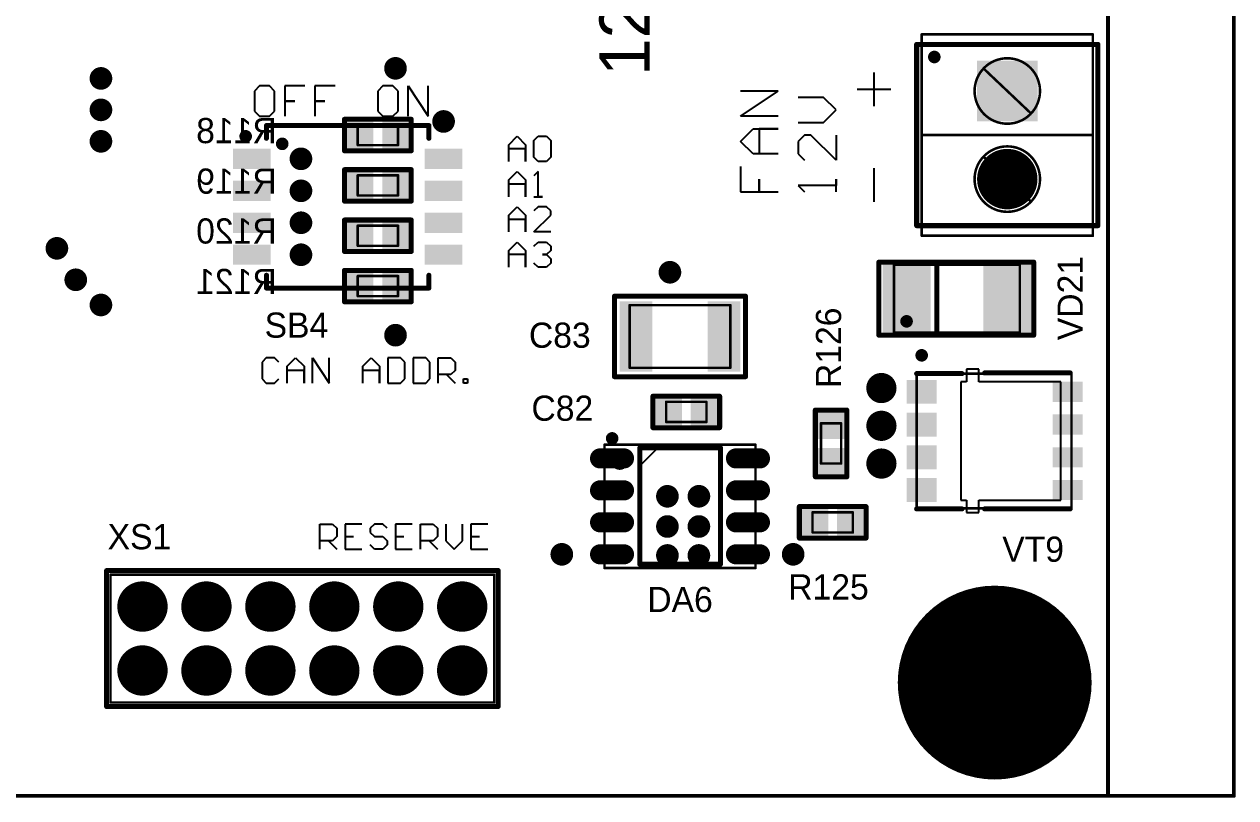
# Model space of a CAD drawing. Header units: millimetres. Extents: x 401 to 511, y 209 to 411.
# Drawn here: x 462.8 to 510.93, y 210.37 to 241.1 of the extents above; entities that cross this region are included whole.
import ezdxf

# ---------------------------------------------------------------- set-up
doc = ezdxf.new("R2010")
doc.units = ezdxf.units.MM
for name, color, linetype in [('BottomOverlay', 54, 'Continuous'), ('BottomSolder', 6, 'Continuous'), ('KeepOutLayer', 6, 'Continuous'), ('Mechanical1', 6, 'Continuous'), ('Mechanical2', 216, 'Continuous'), ('MultiLayer', 9, 'Continuous'), ('TopOverlay', 2, 'Continuous'), ('TopSolder', 216, 'Continuous')]:
    doc.layers.add(name, color=color, linetype=linetype)

msp = doc.modelspace()

# ---------------------------------------------------------------- linework, layer by layer
at = {"layer": 'BottomOverlay', "const_width": 0.2}
for points in [[(475.525, 237.323), (478.175, 237.323)], [(475.525, 236.073), (475.525, 237.323)], [(478.175, 236.073), (478.175, 237.323)], [(475.525, 236.073), (478.175, 236.073)], [(475.525, 235.323), (478.175, 235.323)], [(475.525, 234.073), (475.525, 235.323)], [(478.175, 234.073), (478.175, 235.323)], [(475.525, 234.073), (478.175, 234.073)], [(475.525, 233.323), (478.175, 233.323)], [(475.525, 232.073), (475.525, 233.323)], [(478.175, 232.073), (478.175, 233.323)], [(475.525, 232.073), (478.175, 232.073)], [(475.525, 231.323), (478.175, 231.323)], [(475.525, 230.073), (475.525, 231.323)], [(478.175, 230.073), (478.175, 231.323)], [(475.525, 230.073), (478.175, 230.073)]]:
    msp.add_lwpolyline(points, dxfattribs=at)
at = {"layer": 'BottomOverlay', "const_width": 0.1}
for points in [[(475.475, 237.323, 1), (475.575, 237.323, 1)], [(475.475, 237.323, 1), (475.575, 237.323, 1)], [(478.125, 237.323, 1), (478.225, 237.323, 1)], [(478.125, 237.323, 1), (478.225, 237.323, 1)], [(475.475, 236.073, 1), (475.575, 236.073, 1)], [(475.475, 236.073, 1), (475.575, 236.073, 1)], [(478.125, 236.073, 1), (478.225, 236.073, 1)], [(478.125, 236.073, 1), (478.225, 236.073, 1)], [(475.475, 235.323, 1), (475.575, 235.323, 1)], [(475.475, 235.323, 1), (475.575, 235.323, 1)], [(478.125, 235.323, 1), (478.225, 235.323, 1)], [(478.125, 235.323, 1), (478.225, 235.323, 1)], [(475.475, 234.073, 1), (475.575, 234.073, 1)], [(475.475, 234.073, 1), (475.575, 234.073, 1)], [(478.125, 234.073, 1), (478.225, 234.073, 1)], [(478.125, 234.073, 1), (478.225, 234.073, 1)], [(475.475, 233.323, 1), (475.575, 233.323, 1)], [(475.475, 233.323, 1), (475.575, 233.323, 1)], [(478.125, 233.323, 1), (478.225, 233.323, 1)], [(478.125, 233.323, 1), (478.225, 233.323, 1)], [(475.475, 232.073, 1), (475.575, 232.073, 1)], [(475.475, 232.073, 1), (475.575, 232.073, 1)], [(478.125, 232.073, 1), (478.225, 232.073, 1)], [(478.125, 232.073, 1), (478.225, 232.073, 1)], [(475.475, 231.323, 1), (475.575, 231.323, 1)], [(475.475, 231.323, 1), (475.575, 231.323, 1)], [(478.125, 231.323, 1), (478.225, 231.323, 1)], [(478.125, 231.323, 1), (478.225, 231.323, 1)], [(475.475, 230.073, 1), (475.575, 230.073, 1)], [(475.475, 230.073, 1), (475.575, 230.073, 1)], [(478.125, 230.073, 1), (478.225, 230.073, 1)], [(478.125, 230.073, 1), (478.225, 230.073, 1)]]:
    msp.add_lwpolyline(points, format="xyb", close=True, dxfattribs=at)
at = {"layer": 'BottomSolder'}
for points, const_width in [([(477.325, 239.348, 1), (477.775, 239.348, 1)], 0.45), ([(465.625, 238.948, 1), (466.075, 238.948, 1)], 0.45), ([(465.625, 237.698, 1), (466.075, 237.698, 1)], 0.45), ([(479.235, 237.238, 1), (479.685, 237.238, 1)], 0.45), ([(465.625, 236.448, 1), (466.075, 236.448, 1)], 0.45), ([(473.57, 235.753, 1), (474.02, 235.753, 1)], 0.45), ([(501.25, 234.948, 1), (502.45, 234.948, 1)], 1.2), ([(473.57, 234.483, 1), (474.02, 234.483, 1)], 0.45), ([(473.57, 233.213, 1), (474.02, 233.213, 1)], 0.45), ([(463.875, 232.198, 1), (464.325, 232.198, 1)], 0.45), ([(473.57, 231.943, 1), (474.02, 231.943, 1)], 0.45), ([(488.225, 231.248, 1), (488.675, 231.248, 1)], 0.45), ([(464.625, 230.948, 1), (465.075, 230.948, 1)], 0.45), ([(465.625, 229.948, 1), (466.075, 229.948, 1)], 0.45), ([(477.325, 228.748, 1), (477.775, 228.748, 1)], 0.45), ([(496.55, 226.648, 1), (497.15, 226.648, 1)], 0.6), ([(496.55, 225.148, 1), (497.15, 225.148, 1)], 0.6), ([(496.55, 223.648, 1), (497.15, 223.648, 1)], 0.6), ([(488.125, 222.348, 1), (488.575, 222.348, 1)], 0.45), ([(489.375, 222.348, 1), (489.825, 222.348, 1)], 0.45), ([(488.125, 221.148, 1), (488.575, 221.148, 1)], 0.45), ([(489.375, 221.148, 1), (489.825, 221.148, 1)], 0.45), ([(483.93, 220.043, 1), (484.38, 220.043, 1)], 0.45), ([(488.125, 219.998, 1), (488.575, 219.998, 1)], 0.45), ([(489.375, 219.998, 1), (489.825, 219.998, 1)], 0.45), ([(493.12, 220.043, 1), (493.57, 220.043, 1)], 0.45), ([(467, 217.968, 1), (468, 217.968, 1)], 1), ([(469.54, 217.968, 1), (470.54, 217.968, 1)], 1), ([(472.08, 217.968, 1), (473.08, 217.968, 1)], 1), ([(474.62, 217.968, 1), (475.62, 217.968, 1)], 1), ([(477.16, 217.968, 1), (478.16, 217.968, 1)], 1), ([(479.7, 217.968, 1), (480.7, 217.968, 1)], 1), ([(499.425, 214.948, 1), (503.275, 214.948, 1)], 3.85), ([(467, 215.428, 1), (468, 215.428, 1)], 1), ([(469.54, 215.428, 1), (470.54, 215.428, 1)], 1), ([(472.08, 215.428, 1), (473.08, 215.428, 1)], 1), ([(474.62, 215.428, 1), (475.62, 215.428, 1)], 1), ([(477.16, 215.428, 1), (478.16, 215.428, 1)], 1), ([(479.7, 215.428, 1), (480.7, 215.428, 1)], 1)]:
    msp.add_lwpolyline(points, format="xyb", close=True, dxfattribs=dict(at, const_width=const_width))
for points in [[(500.65, 239.648), (500.65, 237.248), (503.05, 239.648), (503.05, 237.248)], [(476.675, 236.173), (476.675, 237.223), (475.625, 236.173), (475.625, 237.223)], [(478.075, 236.173), (478.075, 237.223), (477.025, 236.173), (477.025, 237.223)], [(476.675, 234.173), (476.675, 235.223), (475.625, 234.173), (475.625, 235.223)], [(478.075, 234.173), (478.075, 235.223), (477.025, 234.173), (477.025, 235.223)], [(476.675, 232.173), (476.675, 233.223), (475.625, 232.173), (475.625, 233.223)], [(478.075, 232.173), (478.075, 233.223), (477.025, 232.173), (477.025, 233.223)], [(476.675, 230.173), (476.675, 231.223), (475.625, 230.173), (475.625, 231.223)], [(478.075, 230.173), (478.075, 231.223), (477.025, 230.173), (477.025, 231.223)]]:
    msp.add_solid(points, dxfattribs=at)
at = {"layer": 'KeepOutLayer', "const_width": 0.15}
for points in [[(505.85, 210.448), (505.85, 410.448)], [(510.85, 210.448), (510.85, 410.448)], [(405.85, 210.448), (505.85, 210.448)], [(505.85, 210.448), (510.85, 210.448)]]:
    msp.add_lwpolyline(points, dxfattribs=at)
at = {"layer": 'KeepOutLayer', "const_width": 0.075}
for points in [[(505.813, 210.448, 1), (505.888, 210.448, 1)], [(505.813, 210.448, 1), (505.888, 210.448, 1)], [(505.813, 210.448, 1), (505.888, 210.448, 1)], [(510.813, 210.448, 1), (510.888, 210.448, 1)], [(510.813, 210.448, 1), (510.888, 210.448, 1)]]:
    msp.add_lwpolyline(points, format="xyb", close=True, dxfattribs=at)
at = {"layer": 'Mechanical1', "const_width": 0.1}
for points in [[(498.45, 232.698), (498.45, 240.698)], [(498.45, 240.698), (505.25, 240.698)], [(505.25, 232.698), (505.25, 240.698)], [(500.919, 239.33), (502.781, 237.566)], [(498.45, 236.698), (505.25, 236.698)], [(500.919, 235.83), (502.781, 234.066)], [(498.45, 232.698), (505.25, 232.698)], [(497.35, 231.547), (502.35, 231.547)], [(497.35, 228.847), (497.35, 231.547)], [(502.35, 228.847), (502.35, 231.547)], [(486.85, 229.942), (490.85, 229.942)], [(486.85, 227.453), (486.85, 229.942)], [(490.85, 227.453), (490.85, 229.942)], [(497.35, 228.847), (502.35, 228.847)], [(486.85, 227.453), (490.85, 227.453)], [(498.25, 227.222), (504.4, 227.222)], [(498.25, 221.872), (498.25, 227.222)], [(504.4, 221.872), (504.4, 227.222)], [(488.3, 225.298), (488.3, 226.098)], [(488.3, 226.098), (489.9, 226.098)], [(489.9, 225.298), (489.9, 226.098)], [(488.3, 225.298), (489.9, 225.298)], [(494.45, 223.648), (494.45, 225.248)], [(494.45, 225.248), (495.25, 225.248)], [(495.25, 223.648), (495.25, 225.248)], [(485.85, 224.398), (491.85, 224.398)], [(485.85, 219.498), (485.85, 224.398)], [(491.85, 219.498), (491.85, 224.398)], [(494.45, 223.648), (495.25, 223.648)], [(498.25, 221.872), (504.4, 221.872)], [(494.115, 221.713), (495.715, 221.713)], [(494.115, 220.912), (494.115, 221.713)], [(495.715, 220.912), (495.715, 221.713)], [(494.115, 220.912), (495.715, 220.912)], [(485.85, 219.498), (491.85, 219.498)], [(466.23, 219.238), (481.47, 219.238)], [(466.23, 214.158), (466.23, 219.238)], [(481.47, 214.158), (481.47, 219.238)], [(466.23, 214.158), (481.47, 214.158)]]:
    msp.add_lwpolyline(points, dxfattribs=at)
at = {"layer": 'Mechanical1'}
for points, const_width in [([(498.425, 240.698, 1), (498.475, 240.698, 1)], 0.05), ([(498.425, 240.698, 1), (498.475, 240.698, 1)], 0.05), ([(505.225, 240.698, 1), (505.275, 240.698, 1)], 0.05), ([(505.225, 240.698, 1), (505.275, 240.698, 1)], 0.05), ([(503.15, 238.448, 1), (500.55, 238.448, 1)], 0.1), ([(500.894, 239.33, 1), (500.944, 239.33, 1)], 0.05), ([(500.525, 238.448, 1), (500.575, 238.448, 1)], 0.05), ([(503.125, 238.448, 1), (503.175, 238.448, 1)], 0.05), ([(502.756, 237.566, 1), (502.806, 237.566, 1)], 0.05), ([(472.925, 236.348, 1), (473.175, 236.348, 1)], 0.25), ([(498.425, 236.698, 1), (498.475, 236.698, 1)], 0.05), ([(503.15, 234.948, 1), (500.55, 234.948, 1)], 0.1), ([(505.225, 236.698, 1), (505.275, 236.698, 1)], 0.05), ([(500.894, 235.83, 1), (500.944, 235.83, 1)], 0.05), ([(500.525, 234.948, 1), (500.575, 234.948, 1)], 0.05), ([(503.125, 234.948, 1), (503.175, 234.948, 1)], 0.05), ([(502.756, 234.066, 1), (502.806, 234.066, 1)], 0.05), ([(498.425, 232.698, 1), (498.475, 232.698, 1)], 0.05), ([(498.425, 232.698, 1), (498.475, 232.698, 1)], 0.05), ([(505.225, 232.698, 1), (505.275, 232.698, 1)], 0.05), ([(505.225, 232.698, 1), (505.275, 232.698, 1)], 0.05), ([(497.325, 231.547, 1), (497.375, 231.547, 1)], 0.05), ([(497.325, 231.547, 1), (497.375, 231.547, 1)], 0.05), ([(502.325, 231.547, 1), (502.375, 231.547, 1)], 0.05), ([(502.325, 231.547, 1), (502.375, 231.547, 1)], 0.05), ([(486.825, 229.942, 1), (486.875, 229.942, 1)], 0.05), ([(486.825, 229.942, 1), (486.875, 229.942, 1)], 0.05), ([(490.825, 229.942, 1), (490.875, 229.942, 1)], 0.05), ([(490.825, 229.942, 1), (490.875, 229.942, 1)], 0.05), ([(497.725, 229.298, 1), (497.975, 229.298, 1)], 0.25), ([(497.325, 228.847, 1), (497.375, 228.847, 1)], 0.05), ([(497.325, 228.847, 1), (497.375, 228.847, 1)], 0.05), ([(502.325, 228.847, 1), (502.375, 228.847, 1)], 0.05), ([(502.325, 228.847, 1), (502.375, 228.847, 1)], 0.05), ([(498.325, 227.948, 1), (498.575, 227.948, 1)], 0.25), ([(486.825, 227.453, 1), (486.875, 227.453, 1)], 0.05), ([(486.825, 227.453, 1), (486.875, 227.453, 1)], 0.05), ([(490.825, 227.453, 1), (490.875, 227.453, 1)], 0.05), ([(490.825, 227.453, 1), (490.875, 227.453, 1)], 0.05), ([(498.225, 227.222, 1), (498.275, 227.222, 1)], 0.05), ([(498.225, 227.222, 1), (498.275, 227.222, 1)], 0.05), ([(504.375, 227.222, 1), (504.425, 227.222, 1)], 0.05), ([(504.375, 227.222, 1), (504.425, 227.222, 1)], 0.05), ([(488.275, 226.098, 1), (488.325, 226.098, 1)], 0.05), ([(488.275, 226.098, 1), (488.325, 226.098, 1)], 0.05), ([(489.875, 226.098, 1), (489.925, 226.098, 1)], 0.05), ([(489.875, 226.098, 1), (489.925, 226.098, 1)], 0.05), ([(488.275, 225.298, 1), (488.325, 225.298, 1)], 0.05), ([(488.275, 225.298, 1), (488.325, 225.298, 1)], 0.05), ([(489.875, 225.298, 1), (489.925, 225.298, 1)], 0.05), ([(489.875, 225.298, 1), (489.925, 225.298, 1)], 0.05), ([(494.425, 225.248, 1), (494.475, 225.248, 1)], 0.05), ([(494.425, 225.248, 1), (494.475, 225.248, 1)], 0.05), ([(495.225, 225.248, 1), (495.275, 225.248, 1)], 0.05), ([(495.225, 225.248, 1), (495.275, 225.248, 1)], 0.05), ([(485.825, 224.398, 1), (485.875, 224.398, 1)], 0.05), ([(485.825, 224.398, 1), (485.875, 224.398, 1)], 0.05), ([(491.825, 224.398, 1), (491.875, 224.398, 1)], 0.05), ([(491.825, 224.398, 1), (491.875, 224.398, 1)], 0.05), ([(486.28, 223.748, 1), (486.63, 223.748, 1)], 0.35), ([(494.425, 223.648, 1), (494.475, 223.648, 1)], 0.05), ([(494.425, 223.648, 1), (494.475, 223.648, 1)], 0.05), ([(495.225, 223.648, 1), (495.275, 223.648, 1)], 0.05), ([(495.225, 223.648, 1), (495.275, 223.648, 1)], 0.05), ([(498.225, 221.872, 1), (498.275, 221.872, 1)], 0.05), ([(498.225, 221.872, 1), (498.275, 221.872, 1)], 0.05), ([(504.375, 221.872, 1), (504.425, 221.872, 1)], 0.05), ([(504.375, 221.872, 1), (504.425, 221.872, 1)], 0.05), ([(494.09, 221.713, 1), (494.14, 221.713, 1)], 0.05), ([(494.09, 221.713, 1), (494.14, 221.713, 1)], 0.05), ([(495.69, 221.713, 1), (495.74, 221.713, 1)], 0.05), ([(495.69, 221.713, 1), (495.74, 221.713, 1)], 0.05), ([(494.09, 220.912, 1), (494.14, 220.912, 1)], 0.05), ([(494.09, 220.912, 1), (494.14, 220.912, 1)], 0.05), ([(495.69, 220.912, 1), (495.74, 220.912, 1)], 0.05), ([(495.69, 220.912, 1), (495.74, 220.912, 1)], 0.05), ([(485.825, 219.498, 1), (485.875, 219.498, 1)], 0.05), ([(485.825, 219.498, 1), (485.875, 219.498, 1)], 0.05), ([(491.825, 219.498, 1), (491.875, 219.498, 1)], 0.05), ([(491.825, 219.498, 1), (491.875, 219.498, 1)], 0.05), ([(466.205, 219.238, 1), (466.255, 219.238, 1)], 0.05), ([(466.205, 219.238, 1), (466.255, 219.238, 1)], 0.05), ([(481.445, 219.238, 1), (481.495, 219.238, 1)], 0.05), ([(481.445, 219.238, 1), (481.495, 219.238, 1)], 0.05), ([(466.205, 214.158, 1), (466.255, 214.158, 1)], 0.05), ([(466.205, 214.158, 1), (466.255, 214.158, 1)], 0.05), ([(481.445, 214.158, 1), (481.495, 214.158, 1)], 0.05), ([(481.445, 214.158, 1), (481.495, 214.158, 1)], 0.05)]:
    msp.add_lwpolyline(points, format="xyb", close=True, dxfattribs=dict(at, const_width=const_width))
at = {"layer": 'Mechanical2', "const_width": 0.1}
for points in [[(476.05, 237.098), (477.65, 237.098)], [(476.05, 236.298), (476.05, 237.098)], [(477.65, 236.298), (477.65, 237.098)], [(476.05, 236.298), (477.65, 236.298)], [(476.05, 235.098), (477.65, 235.098)], [(476.05, 234.298), (476.05, 235.098)], [(477.65, 234.298), (477.65, 235.098)], [(476.05, 234.298), (477.65, 234.298)], [(476.05, 233.098), (477.65, 233.098)], [(476.05, 232.298), (476.05, 233.098)], [(477.65, 232.298), (477.65, 233.098)], [(476.05, 232.298), (477.65, 232.298)], [(476.05, 231.098), (477.65, 231.098)], [(476.05, 230.298), (476.05, 231.098)], [(477.65, 230.298), (477.65, 231.098)], [(476.05, 230.298), (477.65, 230.298)]]:
    msp.add_lwpolyline(points, dxfattribs=at)
at = {"layer": 'Mechanical2', "const_width": 0.05}
for points in [[(476.025, 237.098, 1), (476.075, 237.098, 1)], [(476.025, 237.098, 1), (476.075, 237.098, 1)], [(477.625, 237.098, 1), (477.675, 237.098, 1)], [(477.625, 237.098, 1), (477.675, 237.098, 1)], [(476.025, 236.298, 1), (476.075, 236.298, 1)], [(476.025, 236.298, 1), (476.075, 236.298, 1)], [(477.625, 236.298, 1), (477.675, 236.298, 1)], [(477.625, 236.298, 1), (477.675, 236.298, 1)], [(476.025, 235.098, 1), (476.075, 235.098, 1)], [(476.025, 235.098, 1), (476.075, 235.098, 1)], [(477.625, 235.098, 1), (477.675, 235.098, 1)], [(477.625, 235.098, 1), (477.675, 235.098, 1)], [(476.025, 234.298, 1), (476.075, 234.298, 1)], [(476.025, 234.298, 1), (476.075, 234.298, 1)], [(477.625, 234.298, 1), (477.675, 234.298, 1)], [(477.625, 234.298, 1), (477.675, 234.298, 1)], [(476.025, 233.098, 1), (476.075, 233.098, 1)], [(476.025, 233.098, 1), (476.075, 233.098, 1)], [(477.625, 233.098, 1), (477.675, 233.098, 1)], [(477.625, 233.098, 1), (477.675, 233.098, 1)], [(476.025, 232.298, 1), (476.075, 232.298, 1)], [(476.025, 232.298, 1), (476.075, 232.298, 1)], [(477.625, 232.298, 1), (477.675, 232.298, 1)], [(477.625, 232.298, 1), (477.675, 232.298, 1)], [(476.025, 231.098, 1), (476.075, 231.098, 1)], [(476.025, 231.098, 1), (476.075, 231.098, 1)], [(477.625, 231.098, 1), (477.675, 231.098, 1)], [(477.625, 231.098, 1), (477.675, 231.098, 1)], [(476.025, 230.298, 1), (476.075, 230.298, 1)], [(476.025, 230.298, 1), (476.075, 230.298, 1)], [(477.625, 230.298, 1), (477.675, 230.298, 1)], [(477.625, 230.298, 1), (477.675, 230.298, 1)]]:
    msp.add_lwpolyline(points, format="xyb", close=True, dxfattribs=at)
at = {"layer": 'MultiLayer'}
for points, const_width in [([(477.375, 239.348, 1), (477.725, 239.348, 1)], 0.35), ([(465.675, 238.948, 1), (466.025, 238.948, 1)], 0.35), ([(465.675, 237.698, 1), (466.025, 237.698, 1)], 0.35), ([(479.285, 237.238, 1), (479.635, 237.238, 1)], 0.35), ([(465.675, 236.448, 1), (466.025, 236.448, 1)], 0.35), ([(473.62, 235.753, 1), (473.97, 235.753, 1)], 0.35), ([(501.3, 234.948, 1), (502.4, 234.948, 1)], 1.1), ([(473.62, 234.483, 1), (473.97, 234.483, 1)], 0.35), ([(473.62, 233.213, 1), (473.97, 233.213, 1)], 0.35), ([(463.925, 232.198, 1), (464.275, 232.198, 1)], 0.35), ([(473.62, 231.943, 1), (473.97, 231.943, 1)], 0.35), ([(488.275, 231.248, 1), (488.625, 231.248, 1)], 0.35), ([(464.675, 230.948, 1), (465.025, 230.948, 1)], 0.35), ([(465.675, 229.948, 1), (466.025, 229.948, 1)], 0.35), ([(477.375, 228.748, 1), (477.725, 228.748, 1)], 0.35), ([(496.6, 226.648, 1), (497.1, 226.648, 1)], 0.5), ([(496.6, 225.148, 1), (497.1, 225.148, 1)], 0.5), ([(496.6, 223.648, 1), (497.1, 223.648, 1)], 0.5), ([(488.175, 222.348, 1), (488.525, 222.348, 1)], 0.35), ([(489.425, 222.348, 1), (489.775, 222.348, 1)], 0.35), ([(488.175, 221.148, 1), (488.525, 221.148, 1)], 0.35), ([(489.425, 221.148, 1), (489.775, 221.148, 1)], 0.35), ([(483.98, 220.043, 1), (484.33, 220.043, 1)], 0.35), ([(488.175, 219.998, 1), (488.525, 219.998, 1)], 0.35), ([(489.425, 219.998, 1), (489.775, 219.998, 1)], 0.35), ([(493.17, 220.043, 1), (493.52, 220.043, 1)], 0.35), ([(467.05, 217.968, 1), (467.95, 217.968, 1)], 0.9), ([(469.59, 217.968, 1), (470.49, 217.968, 1)], 0.9), ([(472.13, 217.968, 1), (473.03, 217.968, 1)], 0.9), ([(474.67, 217.968, 1), (475.57, 217.968, 1)], 0.9), ([(477.21, 217.968, 1), (478.11, 217.968, 1)], 0.9), ([(479.75, 217.968, 1), (480.65, 217.968, 1)], 0.9), ([(467.05, 215.428, 1), (467.95, 215.428, 1)], 0.9), ([(469.59, 215.428, 1), (470.49, 215.428, 1)], 0.9), ([(472.13, 215.428, 1), (473.03, 215.428, 1)], 0.9), ([(474.67, 215.428, 1), (475.57, 215.428, 1)], 0.9), ([(477.21, 215.428, 1), (478.11, 215.428, 1)], 0.9), ([(479.75, 215.428, 1), (480.65, 215.428, 1)], 0.9)]:
    msp.add_lwpolyline(points, format="xyb", close=True, dxfattribs=dict(at, const_width=const_width))
msp.add_solid([(500.75, 239.548), (500.75, 237.348), (502.95, 239.548), (502.95, 237.348)], dxfattribs=at)
at = {"layer": 'TopOverlay'}
for p, q in [((496.556, 237.848), (496.556, 239.181)), ((472.15, 238.647), (471.95, 238.447)), ((471.95, 238.447), (471.95, 237.648)), ((472.55, 238.647), (472.15, 238.647)), ((472.75, 238.447), (472.55, 238.647)), ((472.75, 237.648), (472.75, 238.447)), ((473.949, 238.647), (473.15, 238.647)), ((473.15, 238.647), (473.15, 238.047)), ((475.149, 238.647), (474.349, 238.647)), ((474.349, 238.647), (474.349, 238.047)), ((477.05, 238.647), (476.85, 238.447)), ((476.85, 238.447), (476.85, 237.648)), ((477.45, 238.647), (477.05, 238.647)), ((477.65, 238.447), (477.45, 238.647)), ((477.65, 237.648), (477.65, 238.447)), ((478.05, 237.448), (478.05, 238.647)), ((478.05, 238.647), (478.849, 237.448)), ((478.849, 237.448), (478.849, 238.647)), ((491.25, 237.447), (492.75, 238.446)), ((492.75, 238.446), (491.25, 238.446)), ((495.889, 238.514), (497.222, 238.514)), ((473.15, 238.047), (473.549, 238.047)), ((473.549, 238.047), (473.15, 238.047)), ((473.15, 238.047), (473.15, 237.448)), ((474.349, 238.047), (474.749, 238.047)), ((474.749, 238.047), (474.349, 238.047)), ((474.349, 238.047), (474.349, 237.448)), ((494.55, 238.196), (493.55, 238.196)), ((495.05, 237.697), (494.55, 238.196)), ((471.95, 237.648), (472.15, 237.448)), ((472.15, 237.448), (472.55, 237.448)), ((472.55, 237.448), (472.75, 237.648)), ((476.85, 237.648), (477.05, 237.448)), ((477.05, 237.448), (477.45, 237.448)), ((477.45, 237.448), (477.65, 237.648)), ((492.75, 237.447), (491.25, 237.447)), ((494.55, 237.197), (495.05, 237.697)), ((491.25, 236.447), (491.75, 236.947)), ((491.75, 236.947), (492.75, 236.947)), ((492.75, 236.947), (492, 236.947)), ((492, 236.947), (492, 235.947)), ((493.55, 237.197), (494.55, 237.197)), ((482.05, 236.314), (482.383, 236.647)), ((482.05, 235.648), (482.05, 236.314)), ((482.383, 236.647), (482.716, 236.314)), ((482.716, 236.314), (482.716, 235.648)), ((483.05, 236.481), (483.216, 236.647)), ((483.05, 235.814), (483.05, 236.481)), ((483.216, 236.647), (483.55, 236.647)), ((483.55, 236.647), (483.716, 236.481)), ((483.716, 236.481), (483.716, 235.814)), ((491.75, 235.947), (491.25, 236.447)), ((493.8, 236.697), (493.55, 236.447)), ((493.55, 236.447), (493.55, 235.947)), ((494.05, 236.697), (493.8, 236.697)), ((495.05, 235.697), (494.05, 236.697)), ((495.05, 236.697), (495.05, 235.697)), ((482.716, 236.147), (482.05, 236.147)), ((482.716, 235.648), (482.716, 236.147)), ((483.216, 235.648), (483.05, 235.814)), ((483.716, 235.814), (483.55, 235.648)), ((492.75, 235.947), (491.75, 235.947)), ((493.55, 235.947), (493.8, 235.697)), ((483.55, 235.648), (483.216, 235.648)), ((491.25, 235.447), (491.25, 234.448)), ((496.556, 234.048), (496.556, 235.381)), ((482.05, 234.914), (482.383, 235.247)), ((482.05, 234.248), (482.05, 234.914)), ((482.383, 235.247), (482.716, 234.914)), ((482.716, 234.914), (482.716, 234.248)), ((483.216, 235.247), (483.05, 235.081)), ((483.216, 234.248), (483.216, 235.247)), ((492, 234.448), (492, 234.947)), ((492, 234.947), (492, 234.448)), ((495.05, 234.448), (495.05, 234.947)), ((495.05, 234.947), (495.05, 234.698)), ((482.716, 234.747), (482.05, 234.747)), ((482.716, 234.248), (482.716, 234.747)), ((491.25, 234.448), (492, 234.448)), ((492, 234.448), (492.75, 234.448)), ((495.05, 234.698), (493.55, 234.698)), ((493.55, 234.698), (493.8, 234.448)), ((483.05, 234.248), (483.383, 234.248)), ((483.383, 234.248), (483.216, 234.248)), ((482.05, 233.514), (482.383, 233.847)), ((482.05, 232.848), (482.05, 233.514)), ((482.383, 233.847), (482.716, 233.514)), ((482.716, 233.514), (482.716, 232.848)), ((483.216, 233.847), (483.05, 233.681)), ((483.05, 232.848), (483.716, 233.514)), ((483.55, 233.847), (483.216, 233.847)), ((483.716, 233.681), (483.55, 233.847)), ((483.716, 233.514), (483.716, 233.681)), ((482.716, 233.347), (482.05, 233.347)), ((482.716, 232.848), (482.716, 233.347)), ((482.05, 232.114), (482.383, 232.447)), ((482.383, 232.447), (482.716, 232.114)), ((483.716, 232.848), (483.05, 232.848)), ((483.05, 232.281), (483.216, 232.447)), ((483.216, 232.447), (483.55, 232.447)), ((483.55, 232.447), (483.716, 232.281)), ((482.05, 231.448), (482.05, 232.114)), ((482.716, 232.114), (482.716, 231.448)), ((483.716, 232.114), (483.55, 231.947)), ((483.716, 232.281), (483.716, 232.114)), ((482.716, 231.947), (482.05, 231.947)), ((482.716, 231.448), (482.716, 231.947)), ((483.216, 231.448), (483.05, 231.614)), ((483.55, 231.947), (483.383, 231.947)), ((483.383, 231.947), (483.55, 231.947)), ((483.55, 231.947), (483.716, 231.781)), ((483.716, 231.614), (483.55, 231.448)), ((483.716, 231.781), (483.716, 231.614)), ((483.55, 231.448), (483.216, 231.448)), ((472.417, 227.847), (472.25, 227.681)), ((472.25, 227.681), (472.25, 227.014)), ((472.75, 227.847), (472.417, 227.847)), ((472.916, 227.681), (472.75, 227.847)), ((473.25, 227.514), (473.583, 227.847)), ((473.583, 227.847), (473.916, 227.514)), ((474.249, 226.848), (474.249, 227.847)), ((474.249, 227.847), (474.916, 226.848)), ((474.916, 226.848), (474.916, 227.847)), ((476.249, 227.514), (476.582, 227.847)), ((476.582, 227.847), (476.915, 227.514)), ((477.248, 227.847), (477.248, 226.848)), ((477.748, 227.847), (477.248, 227.847)), ((477.915, 227.681), (477.748, 227.847)), ((477.915, 227.014), (477.915, 227.681)), ((478.248, 227.847), (478.248, 226.848)), ((478.748, 227.847), (478.248, 227.847)), ((478.915, 227.681), (478.748, 227.847)), ((478.915, 227.014), (478.915, 227.681)), ((479.248, 226.848), (479.248, 227.847)), ((479.248, 227.847), (479.748, 227.847)), ((479.748, 227.847), (479.914, 227.681)), ((479.914, 227.681), (479.914, 227.347)), ((473.25, 226.848), (473.25, 227.514)), ((473.916, 227.347), (473.25, 227.347)), ((473.916, 227.514), (473.916, 226.848)), ((473.916, 226.848), (473.916, 227.347)), ((476.249, 226.848), (476.249, 227.514)), ((476.915, 227.347), (476.249, 227.347)), ((476.915, 227.514), (476.915, 226.848)), ((476.915, 226.848), (476.915, 227.347)), ((479.748, 227.181), (479.248, 227.181)), ((479.581, 227.181), (479.914, 226.848)), ((479.914, 227.347), (479.748, 227.181)), ((472.25, 227.014), (472.417, 226.848)), ((472.417, 226.848), (472.75, 226.848)), ((472.75, 226.848), (472.916, 227.014)), ((477.248, 226.848), (477.748, 226.848)), ((477.748, 226.848), (477.915, 227.014)), ((478.248, 226.848), (478.748, 226.848)), ((478.748, 226.848), (478.915, 227.014)), ((480.247, 226.848), (480.247, 227.014)), ((480.247, 227.014), (480.414, 227.014)), ((480.414, 226.848), (480.247, 226.848)), ((480.414, 227.014), (480.414, 226.848)), ((487.975, 224.273), (487.255, 224.273)), ((487.255, 224.273), (487.255, 223.553)), ((487.255, 223.553), (487.975, 224.273)), ((474.55, 220.248), (474.55, 221.247)), ((474.55, 221.247), (475.05, 221.247)), ((475.05, 221.247), (475.216, 221.081)), ((475.216, 221.081), (475.216, 220.747)), ((476.216, 221.247), (475.55, 221.247)), ((475.55, 221.247), (475.55, 220.248)), ((476.716, 221.247), (476.549, 221.081)), ((476.549, 221.081), (476.549, 220.914)), ((476.549, 220.914), (476.716, 220.747)), ((477.049, 221.247), (476.716, 221.247)), ((477.216, 221.081), (477.049, 221.247)), ((478.215, 221.247), (477.549, 221.247)), ((477.549, 221.247), (477.549, 220.248)), ((478.549, 220.248), (478.549, 221.247)), ((478.549, 221.247), (479.049, 221.247)), ((479.049, 221.247), (479.215, 221.081)), ((479.215, 221.081), (479.215, 220.747)), ((479.548, 221.247), (479.548, 220.581)), ((480.215, 220.581), (480.215, 221.247)), ((481.215, 221.247), (480.548, 221.247)), ((480.548, 221.247), (480.548, 220.248)), ((475.05, 220.581), (474.55, 220.581)), ((474.883, 220.581), (475.216, 220.248)), ((475.216, 220.747), (475.05, 220.581)), ((475.55, 220.747), (475.883, 220.747)), ((476.716, 220.248), (476.549, 220.414)), ((476.716, 220.747), (477.049, 220.747)), ((477.049, 220.747), (477.216, 220.581)), ((477.216, 220.414), (477.049, 220.248)), ((477.216, 220.581), (477.216, 220.414)), ((477.549, 220.747), (477.882, 220.747)), ((479.049, 220.581), (478.549, 220.581)), ((478.882, 220.581), (479.215, 220.248)), ((479.215, 220.747), (479.049, 220.581)), ((479.548, 220.581), (479.882, 220.248)), ((479.882, 220.248), (480.215, 220.581)), ((480.548, 220.747), (480.881, 220.747)), ((475.55, 220.248), (476.216, 220.248)), ((477.049, 220.248), (476.716, 220.248)), ((477.549, 220.248), (478.215, 220.248)), ((480.548, 220.248), (481.215, 220.248))]:
    msp.add_line(p, q, dxfattribs=at)
at = {"layer": 'TopOverlay', "const_width": 0.2}
for points in [[(498.25, 240.298), (505.45, 240.298)], [(498.25, 233.098), (498.25, 240.298)], [(505.45, 233.098), (505.45, 240.298)], [(472.424, 237.075), (478.876, 237.075)], [(472.424, 236.568), (472.424, 237.075)], [(478.876, 236.568), (478.876, 237.075)], [(498.25, 233.098), (505.45, 233.098)], [(496.75, 228.748), (496.75, 231.648)], [(496.75, 231.648), (502.9, 231.648)], [(499.05, 228.748), (499.05, 231.648)], [(502.9, 228.748), (502.9, 231.648)], [(472.424, 230.621), (472.424, 231.127)], [(478.876, 230.621), (478.876, 231.127)], [(472.424, 230.621), (478.876, 230.621)], [(486.25, 227.098), (486.25, 230.298)], [(486.25, 230.298), (491.45, 230.298)], [(491.45, 227.098), (491.45, 230.298)], [(496.75, 228.748), (502.9, 228.748)], [(486.25, 227.098), (491.45, 227.098)], [(498.25, 227.223), (500.05, 227.223)], [(500.95, 227.248), (504.35, 227.248)], [(487.775, 225.073), (487.775, 226.323)], [(487.775, 226.323), (490.425, 226.323)], [(490.425, 225.073), (490.425, 226.323)], [(494.225, 223.123), (494.225, 225.773)], [(494.225, 225.773), (495.475, 225.773)], [(495.475, 223.123), (495.475, 225.773)], [(487.775, 225.073), (490.425, 225.073)], [(487.255, 219.648), (487.255, 224.273)], [(487.255, 224.273), (490.455, 224.273)], [(490.455, 219.648), (490.455, 224.273)], [(494.225, 223.123), (495.475, 223.123)], [(493.59, 221.938), (496.24, 221.938)], [(493.59, 220.688), (493.59, 221.938)], [(496.24, 220.688), (496.24, 221.938)], [(498.25, 221.848), (500.05, 221.848)], [(500.95, 221.848), (504.35, 221.848)], [(493.59, 220.688), (496.24, 220.688)], [(466.075, 219.398), (481.625, 219.398)], [(466.075, 213.998), (466.075, 219.398)], [(481.625, 213.998), (481.625, 219.398)], [(487.255, 219.648), (490.455, 219.648)], [(466.075, 213.998), (481.625, 213.998)]]:
    msp.add_lwpolyline(points, dxfattribs=at)
at = {"layer": 'TopOverlay'}
for points, const_width in [([(498.2, 240.298, 1), (498.3, 240.298, 1)], 0.1), ([(498.2, 240.298, 1), (498.3, 240.298, 1)], 0.1), ([(505.4, 240.298, 1), (505.5, 240.298, 1)], 0.1), ([(505.4, 240.298, 1), (505.5, 240.298, 1)], 0.1), ([(498.825, 239.798, 1), (499.075, 239.798, 1)], 0.25), ([(471.474, 236.648, 1), (471.724, 236.648, 1)], 0.25), ([(472.374, 237.075, 1), (472.474, 237.075, 1)], 0.1), ([(472.374, 237.075, 1), (472.474, 237.075, 1)], 0.1), ([(478.826, 237.075, 1), (478.926, 237.075, 1)], 0.1), ([(478.826, 237.075, 1), (478.926, 237.075, 1)], 0.1), ([(472.374, 236.568, 1), (472.474, 236.568, 1)], 0.1), ([(478.826, 236.568, 1), (478.926, 236.568, 1)], 0.1), ([(498.2, 233.098, 1), (498.3, 233.098, 1)], 0.1), ([(498.2, 233.098, 1), (498.3, 233.098, 1)], 0.1), ([(505.4, 233.098, 1), (505.5, 233.098, 1)], 0.1), ([(505.4, 233.098, 1), (505.5, 233.098, 1)], 0.1), ([(496.7, 231.648, 1), (496.8, 231.648, 1)], 0.1), ([(496.7, 231.648, 1), (496.8, 231.648, 1)], 0.1), ([(499, 231.648, 1), (499.1, 231.648, 1)], 0.1), ([(502.85, 231.648, 1), (502.95, 231.648, 1)], 0.1), ([(502.85, 231.648, 1), (502.95, 231.648, 1)], 0.1), ([(472.374, 231.127, 1), (472.474, 231.127, 1)], 0.1), ([(478.826, 231.127, 1), (478.926, 231.127, 1)], 0.1), ([(472.374, 230.621, 1), (472.474, 230.621, 1)], 0.1), ([(472.374, 230.621, 1), (472.474, 230.621, 1)], 0.1), ([(478.826, 230.621, 1), (478.926, 230.621, 1)], 0.1), ([(478.826, 230.621, 1), (478.926, 230.621, 1)], 0.1), ([(486.2, 230.298, 1), (486.3, 230.298, 1)], 0.1), ([(486.2, 230.298, 1), (486.3, 230.298, 1)], 0.1), ([(491.4, 230.298, 1), (491.5, 230.298, 1)], 0.1), ([(491.4, 230.298, 1), (491.5, 230.298, 1)], 0.1), ([(496.7, 228.748, 1), (496.8, 228.748, 1)], 0.1), ([(496.7, 228.748, 1), (496.8, 228.748, 1)], 0.1), ([(499, 228.748, 1), (499.1, 228.748, 1)], 0.1), ([(502.85, 228.748, 1), (502.95, 228.748, 1)], 0.1), ([(502.85, 228.748, 1), (502.95, 228.748, 1)], 0.1), ([(498.575, 227.948, 1), (498.325, 227.948, 1)], 0.25), ([(498.263, 227.948, 1), (498.388, 227.948, 1)], 0.125), ([(498.513, 227.948, 1), (498.638, 227.948, 1)], 0.125), ([(486.2, 227.098, 1), (486.3, 227.098, 1)], 0.1), ([(486.2, 227.098, 1), (486.3, 227.098, 1)], 0.1), ([(491.4, 227.098, 1), (491.5, 227.098, 1)], 0.1), ([(491.4, 227.098, 1), (491.5, 227.098, 1)], 0.1), ([(498.2, 227.223, 1), (498.3, 227.223, 1)], 0.1), ([(500, 227.223, 1), (500.1, 227.223, 1)], 0.1), ([(500.9, 227.248, 1), (501, 227.248, 1)], 0.1), ([(504.3, 227.248, 1), (504.4, 227.248, 1)], 0.1), ([(487.725, 226.323, 1), (487.825, 226.323, 1)], 0.1), ([(487.725, 226.323, 1), (487.825, 226.323, 1)], 0.1), ([(490.375, 226.323, 1), (490.475, 226.323, 1)], 0.1), ([(490.375, 226.323, 1), (490.475, 226.323, 1)], 0.1), ([(494.175, 225.773, 1), (494.275, 225.773, 1)], 0.1), ([(494.175, 225.773, 1), (494.275, 225.773, 1)], 0.1), ([(495.425, 225.773, 1), (495.525, 225.773, 1)], 0.1), ([(495.425, 225.773, 1), (495.525, 225.773, 1)], 0.1), ([(486.28, 224.648, 1), (486.03, 224.648, 1)], 0.25), ([(485.968, 224.648, 1), (486.093, 224.648, 1)], 0.125), ([(486.218, 224.648, 1), (486.343, 224.648, 1)], 0.125), ([(487.725, 225.073, 1), (487.825, 225.073, 1)], 0.1), ([(487.725, 225.073, 1), (487.825, 225.073, 1)], 0.1), ([(490.375, 225.073, 1), (490.475, 225.073, 1)], 0.1), ([(490.375, 225.073, 1), (490.475, 225.073, 1)], 0.1), ([(487.205, 224.273, 1), (487.305, 224.273, 1)], 0.1), ([(487.205, 224.273, 1), (487.305, 224.273, 1)], 0.1), ([(490.405, 224.273, 1), (490.505, 224.273, 1)], 0.1), ([(490.405, 224.273, 1), (490.505, 224.273, 1)], 0.1), ([(494.175, 223.123, 1), (494.275, 223.123, 1)], 0.1), ([(494.175, 223.123, 1), (494.275, 223.123, 1)], 0.1), ([(495.425, 223.123, 1), (495.525, 223.123, 1)], 0.1), ([(495.425, 223.123, 1), (495.525, 223.123, 1)], 0.1), ([(493.54, 221.938, 1), (493.64, 221.938, 1)], 0.1), ([(493.54, 221.938, 1), (493.64, 221.938, 1)], 0.1), ([(496.19, 221.938, 1), (496.29, 221.938, 1)], 0.1), ([(496.19, 221.938, 1), (496.29, 221.938, 1)], 0.1), ([(498.2, 221.848, 1), (498.3, 221.848, 1)], 0.1), ([(500, 221.848, 1), (500.1, 221.848, 1)], 0.1), ([(500.9, 221.848, 1), (501, 221.848, 1)], 0.1), ([(504.3, 221.848, 1), (504.4, 221.848, 1)], 0.1), ([(493.54, 220.688, 1), (493.64, 220.688, 1)], 0.1), ([(493.54, 220.688, 1), (493.64, 220.688, 1)], 0.1), ([(496.19, 220.688, 1), (496.29, 220.688, 1)], 0.1), ([(496.19, 220.688, 1), (496.29, 220.688, 1)], 0.1), ([(466.025, 219.398, 1), (466.125, 219.398, 1)], 0.1), ([(466.025, 219.398, 1), (466.125, 219.398, 1)], 0.1), ([(481.575, 219.398, 1), (481.675, 219.398, 1)], 0.1), ([(481.575, 219.398, 1), (481.675, 219.398, 1)], 0.1), ([(487.205, 219.648, 1), (487.305, 219.648, 1)], 0.1), ([(487.205, 219.648, 1), (487.305, 219.648, 1)], 0.1), ([(490.405, 219.648, 1), (490.505, 219.648, 1)], 0.1), ([(490.405, 219.648, 1), (490.505, 219.648, 1)], 0.1), ([(466.025, 213.998, 1), (466.125, 213.998, 1)], 0.1), ([(466.025, 213.998, 1), (466.125, 213.998, 1)], 0.1), ([(481.575, 213.998, 1), (481.675, 213.998, 1)], 0.1), ([(481.575, 213.998, 1), (481.675, 213.998, 1)], 0.1)]:
    msp.add_lwpolyline(points, format="xyb", close=True, dxfattribs=dict(at, const_width=const_width))
at = {"layer": 'TopSolder'}
for p, q in [((500.725, 227.398), (500.225, 227.398)), ((500.225, 227.398), (500.225, 226.898)), ((500.725, 226.898), (500.725, 227.398)), ((500.225, 226.898), (500, 226.898)), ((500, 226.898), (500, 222.198)), ((503.975, 226.898), (500.725, 226.898)), ((503.975, 222.198), (503.975, 226.898)), ((500, 222.198), (500.225, 222.198)), ((500.225, 222.198), (500.225, 221.698)), ((500.725, 221.698), (500.725, 222.198)), ((500.725, 222.198), (503.975, 222.198)), ((500.225, 221.698), (500.725, 221.698))]:
    msp.add_line(p, q, dxfattribs=at)
for points, const_width in [([(477.325, 239.348, 1), (477.775, 239.348, 1)], 0.45), ([(465.625, 238.948, 1), (466.075, 238.948, 1)], 0.45), ([(465.625, 237.698, 1), (466.075, 237.698, 1)], 0.45), ([(479.235, 237.238, 1), (479.685, 237.238, 1)], 0.45), ([(465.625, 236.448, 1), (466.075, 236.448, 1)], 0.45), ([(473.57, 235.753, 1), (474.02, 235.753, 1)], 0.45), ([(501.25, 234.948, 1), (502.45, 234.948, 1)], 1.2), ([(473.57, 234.483, 1), (474.02, 234.483, 1)], 0.45), ([(473.57, 233.213, 1), (474.02, 233.213, 1)], 0.45), ([(463.875, 232.198, 1), (464.325, 232.198, 1)], 0.45), ([(473.57, 231.943, 1), (474.02, 231.943, 1)], 0.45), ([(488.225, 231.248, 1), (488.675, 231.248, 1)], 0.45), ([(464.625, 230.948, 1), (465.075, 230.948, 1)], 0.45), ([(465.625, 229.948, 1), (466.075, 229.948, 1)], 0.45), ([(477.325, 228.748, 1), (477.775, 228.748, 1)], 0.45), ([(496.55, 226.648, 1), (497.15, 226.648, 1)], 0.6), ([(496.55, 225.148, 1), (497.15, 225.148, 1)], 0.6), ([(485.475, 223.853, 1), (485.875, 223.853, 1)], 0.4), ([(486.425, 223.853, 1), (486.825, 223.853, 1)], 0.4), ([(490.875, 223.853, 1), (491.275, 223.853, 1)], 0.4), ([(491.825, 223.853, 1), (492.225, 223.853, 1)], 0.4), ([(496.55, 223.648, 1), (497.15, 223.648, 1)], 0.6), ([(485.475, 222.583, 1), (485.875, 222.583, 1)], 0.4), ([(486.425, 222.583, 1), (486.825, 222.583, 1)], 0.4), ([(490.875, 222.583, 1), (491.275, 222.583, 1)], 0.4), ([(491.825, 222.583, 1), (492.225, 222.583, 1)], 0.4), ([(488.125, 222.348, 1), (488.575, 222.348, 1)], 0.45), ([(489.375, 222.348, 1), (489.825, 222.348, 1)], 0.45), ([(485.475, 221.313, 1), (485.875, 221.313, 1)], 0.4), ([(486.425, 221.313, 1), (486.825, 221.313, 1)], 0.4), ([(488.125, 221.148, 1), (488.575, 221.148, 1)], 0.45), ([(489.375, 221.148, 1), (489.825, 221.148, 1)], 0.45), ([(490.875, 221.313, 1), (491.275, 221.313, 1)], 0.4), ([(491.825, 221.313, 1), (492.225, 221.313, 1)], 0.4), ([(483.93, 220.043, 1), (484.38, 220.043, 1)], 0.45), ([(485.475, 220.043, 1), (485.875, 220.043, 1)], 0.4), ([(486.425, 220.043, 1), (486.825, 220.043, 1)], 0.4), ([(488.125, 219.998, 1), (488.575, 219.998, 1)], 0.45), ([(489.375, 219.998, 1), (489.825, 219.998, 1)], 0.45), ([(490.875, 220.043, 1), (491.275, 220.043, 1)], 0.4), ([(491.825, 220.043, 1), (492.225, 220.043, 1)], 0.4), ([(493.12, 220.043, 1), (493.57, 220.043, 1)], 0.45), ([(467, 217.968, 1), (468, 217.968, 1)], 1), ([(469.54, 217.968, 1), (470.54, 217.968, 1)], 1), ([(472.08, 217.968, 1), (473.08, 217.968, 1)], 1), ([(474.62, 217.968, 1), (475.62, 217.968, 1)], 1), ([(477.16, 217.968, 1), (478.16, 217.968, 1)], 1), ([(479.7, 217.968, 1), (480.7, 217.968, 1)], 1), ([(499.425, 214.948, 1), (503.275, 214.948, 1)], 3.85), ([(467, 215.428, 1), (468, 215.428, 1)], 1), ([(469.54, 215.428, 1), (470.54, 215.428, 1)], 1), ([(472.08, 215.428, 1), (473.08, 215.428, 1)], 1), ([(474.62, 215.428, 1), (475.62, 215.428, 1)], 1), ([(477.16, 215.428, 1), (478.16, 215.428, 1)], 1), ([(479.7, 215.428, 1), (480.7, 215.428, 1)], 1)]:
    msp.add_lwpolyline(points, format="xyb", close=True, dxfattribs=dict(at, const_width=const_width))
at = {"layer": 'TopSolder', "const_width": 0.8}
for points in [[(486.625, 223.853), (485.675, 223.853)], [(492.025, 223.853), (491.075, 223.853)], [(486.625, 222.583), (485.675, 222.583)], [(492.025, 222.583), (491.075, 222.583)], [(486.625, 221.313), (485.675, 221.313)], [(492.025, 221.313), (491.075, 221.313)], [(486.625, 220.043), (485.675, 220.043)], [(492.025, 220.043), (491.075, 220.043)]]:
    msp.add_lwpolyline(points, dxfattribs=at)
at = {"layer": 'TopSolder'}
for points in [[(500.65, 239.648), (500.65, 237.248), (503.05, 239.648), (503.05, 237.248)], [(471.09, 235.353), (472.59, 235.353), (471.09, 236.153), (472.59, 236.153)], [(478.71, 235.353), (480.21, 235.353), (478.71, 236.153), (480.21, 236.153)], [(471.09, 234.083), (472.59, 234.083), (471.09, 234.883), (472.59, 234.883)], [(478.71, 234.083), (480.21, 234.083), (478.71, 234.883), (480.21, 234.883)], [(471.09, 232.813), (472.59, 232.813), (471.09, 233.613), (472.59, 233.613)], [(478.71, 232.813), (480.21, 232.813), (478.71, 233.613), (480.21, 233.613)], [(471.09, 231.543), (472.59, 231.543), (471.09, 232.343), (472.59, 232.343)], [(478.71, 231.543), (480.21, 231.543), (478.71, 232.343), (480.21, 232.343)], [(496.9, 231.548), (496.9, 228.848), (498.8, 231.548), (498.8, 228.848)], [(500.9, 231.548), (500.9, 228.848), (502.8, 231.548), (502.8, 228.848)], [(487.75, 227.298), (487.75, 230.098), (486.45, 227.298), (486.45, 230.098)], [(491.25, 227.298), (491.25, 230.098), (489.95, 227.298), (489.95, 230.098)], [(497.85, 226.973), (497.85, 226.023), (499.05, 226.973), (499.05, 226.023)], [(503.65, 226.898), (503.65, 226.098), (504.85, 226.898), (504.85, 226.098)], [(488.925, 225.173), (488.925, 226.223), (487.875, 225.173), (487.875, 226.223)], [(490.325, 225.173), (490.325, 226.223), (489.275, 225.173), (489.275, 226.223)], [(495.375, 225.673), (494.325, 225.673), (495.375, 224.623), (494.325, 224.623)], [(497.85, 225.673), (497.85, 224.723), (499.05, 225.673), (499.05, 224.723)], [(503.65, 225.598), (503.65, 224.798), (504.85, 225.598), (504.85, 224.798)], [(495.375, 224.273), (494.325, 224.273), (495.375, 223.223), (494.325, 223.223)], [(497.85, 224.373), (497.85, 223.423), (499.05, 224.373), (499.05, 223.423)], [(503.65, 224.298), (503.65, 223.498), (504.85, 224.298), (504.85, 223.498)], [(497.85, 223.073), (497.85, 222.123), (499.05, 223.073), (499.05, 222.123)], [(503.65, 222.998), (503.65, 222.198), (504.85, 222.998), (504.85, 222.198)], [(493.69, 221.838), (493.69, 220.788), (494.74, 221.838), (494.74, 220.788)], [(495.09, 221.838), (495.09, 220.788), (496.14, 221.838), (496.14, 220.788)]]:
    msp.add_solid(points, dxfattribs=at)

# ---------------------------------------------------------------- texts
at = {"layer": 'BottomOverlay', "text_generation_flag": 2}
for s, p in [('R118', (472.829, 236.375)), ('R119', (472.829, 234.368)), ('R120', (472.829, 232.387)), ('R121', (472.829, 230.381))]:
    msp.add_text(s, height=1, dxfattribs=at).set_placement(p)
at = {"layer": 'TopOverlay'}
for s, height, p in [('12V', 2, (487.65, 239.048)), ('VD21', 1, (504.85, 228.548)), ('R126', 1, (495.25, 226.648))]:
    msp.add_text(s, height=height, rotation=90, dxfattribs=at).set_placement(p)
for s, p in [('SB4', (472.35, 228.648)), ('C83', (482.85, 228.248)), ('C82', (482.95, 225.348)), ('XS1', (466.115, 220.243)), ('VT9', (501.65, 219.748)), ('R125', (493.15, 218.248)), ('DA6', (487.55, 217.748))]:
    msp.add_text(s, height=1, dxfattribs=at).set_placement(p)

doc.saveas('drawing.dxf')
